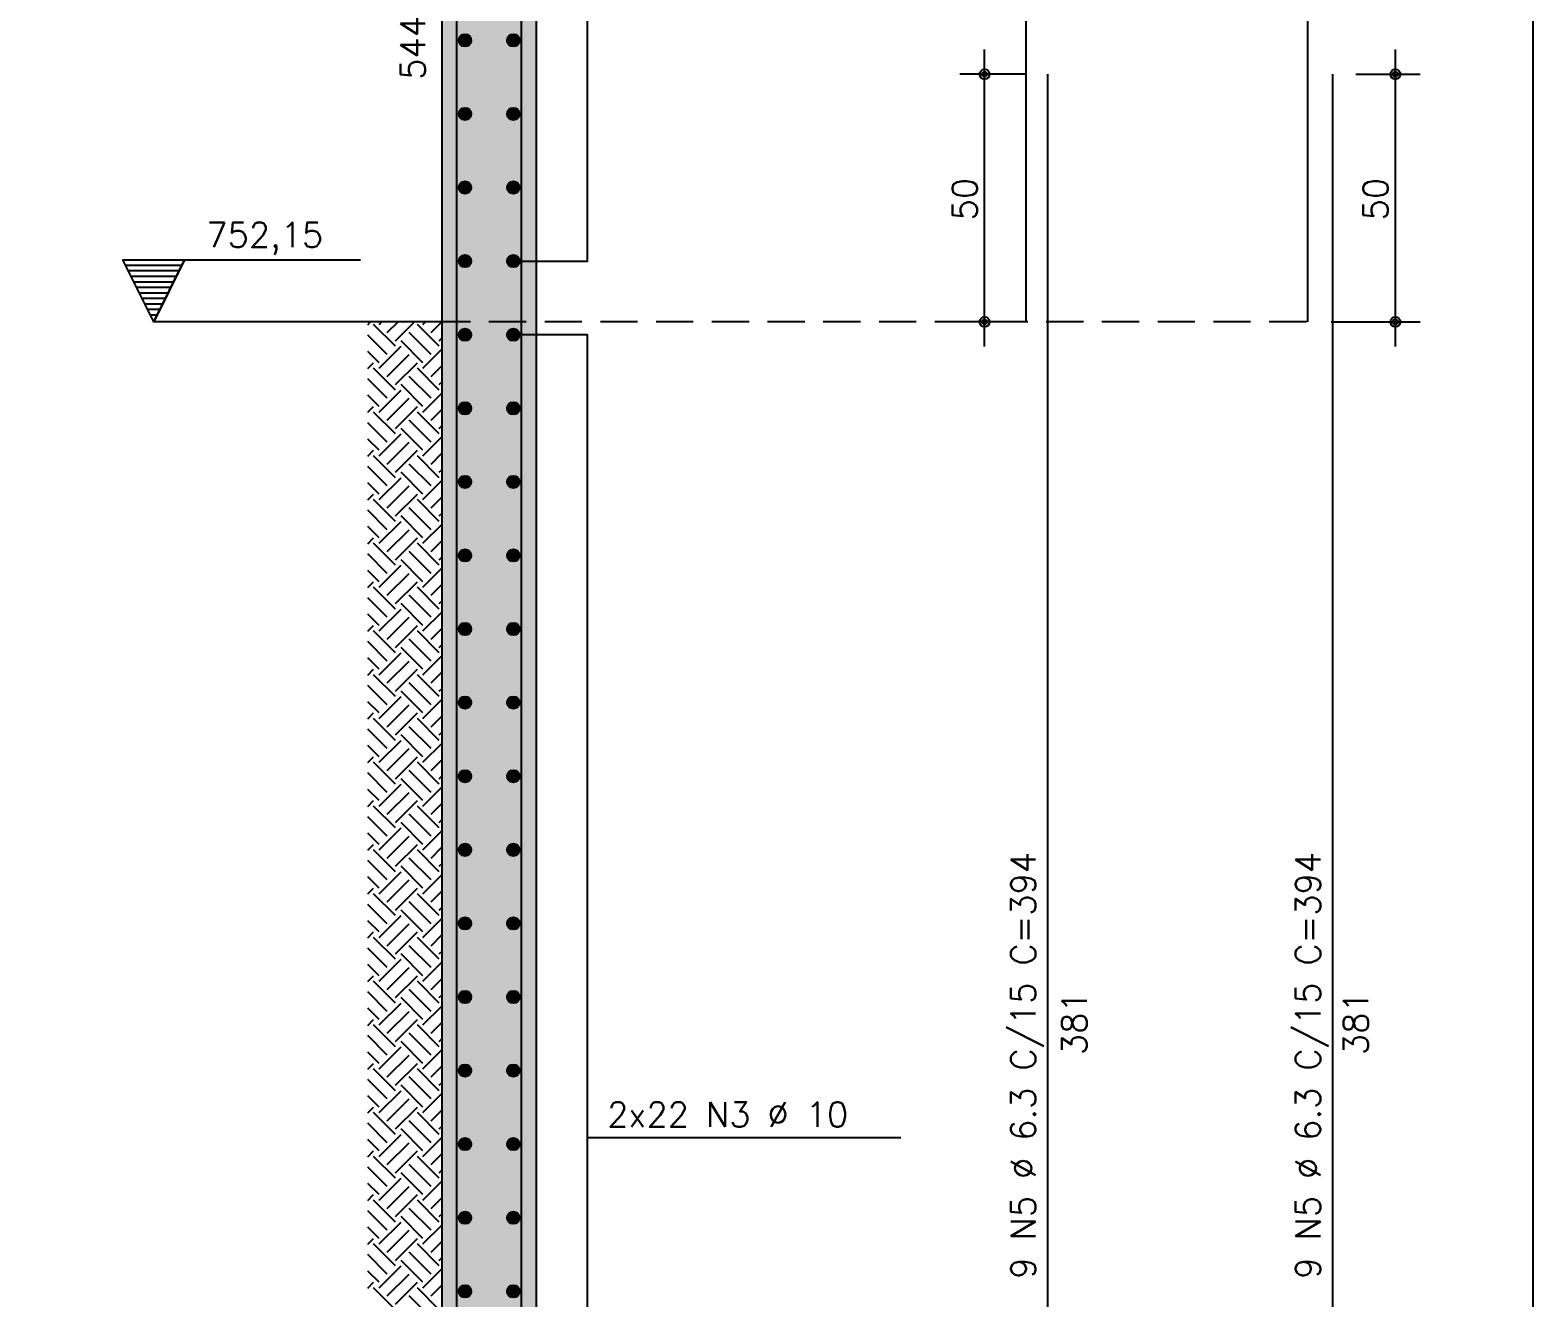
# Model space of a CAD drawing. Extents: x -1.9 to 86, y -1.2 to 61.3.
# Drawn here: x 17.12 to 29.26, y 37.82 to 48.05 of the extents above; entities that cross this region are included whole.
import ezdxf

# ---------------------------------------------------------------- set-up
doc = ezdxf.new("R2010")
doc.units = 0
doc.header["$MEASUREMENT"] = 0
doc.linetypes.add('ESTILO_TQS_0001', pattern=[0.45, 0.3, -0.15])
for name, color, linetype in [('PENA_01', 1, 'CONTINUOUS'), ('PENA_02', 2, 'CONTINUOUS'), ('PENA_03', 3, 'CONTINUOUS'), ('PENA_04', 4, 'CONTINUOUS'), ('PENA_05', 5, 'CONTINUOUS'), ('PENA_10', 253, 'CONTINUOUS')]:
    doc.layers.add(name, color=color, linetype=linetype)
doc.styles.get("Standard").update_dxf_attribs({"font": 'ROMANS.SHX'})

msp = doc.modelspace()

# ---------------------------------------------------------------- linework, layer by layer
at = {"layer": 'PENA_01', "linetype": 'Continuous'}
for p, q in [((24.831, 45.497), (24.831, 47.897)), ((28.148, 45.497), (28.148, 47.897)), ((25.156, 47.697), (24.631, 47.697)), ((27.829, 47.697), (28.348, 47.697)), ((24.956, 45.697), (24.631, 45.697)), ((27.629, 45.697), (28.348, 45.697))]:
    msp.add_line(p, q, dxfattribs=at)
at = {"layer": 'PENA_01', "linetype": 'ESTILO_TQS_0001'}
for p, q in [((19.851, 45.674), (19.874, 45.697)), ((20.075, 45.5), (19.898, 45.676)), ((19.942, 45.676), (19.962, 45.697)), ((20.008, 45.61), (20.095, 45.697)), ((20.075, 45.544), (20.228, 45.697)), ((20.428, 45.5), (20.251, 45.676)), ((20.296, 45.676), (20.316, 45.697)), ((20.362, 45.61), (20.449, 45.697)), ((20.008, 45.433), (19.851, 45.591)), ((19.851, 45.585), (19.851, 45.585)), ((20.296, 45.367), (20.119, 45.544)), ((20.362, 45.433), (20.185, 45.61)), ((20.428, 45.544), (20.451, 45.567)), ((20.451, 45.565), (20.451, 45.565)), ((19.942, 45.367), (19.851, 45.458)), ((19.851, 45.453), (19.851, 45.453)), ((19.942, 45.323), (20.119, 45.5)), ((20.008, 45.257), (20.185, 45.433)), ((20.296, 45.323), (20.451, 45.478)), ((20.451, 45.477), (20.451, 45.477)), ((19.851, 45.32), (19.898, 45.367)), ((20.075, 45.146), (19.898, 45.323)), ((20.075, 45.19), (20.251, 45.367)), ((20.428, 45.146), (20.251, 45.323)), ((20.362, 45.257), (20.451, 45.346)), ((20.451, 45.344), (20.451, 45.344)), ((20.008, 45.08), (19.851, 45.237)), ((19.851, 45.232), (19.851, 45.232)), ((19.942, 44.969), (20.119, 45.146)), ((20.296, 45.013), (20.119, 45.19)), ((20.362, 45.08), (20.185, 45.257)), ((20.428, 45.19), (20.451, 45.213)), ((20.451, 45.212), (20.451, 45.212)), ((19.942, 45.013), (19.851, 45.104)), ((19.851, 45.099), (19.851, 45.099)), ((20.008, 44.903), (20.185, 45.08)), ((20.296, 44.969), (20.451, 45.125)), ((20.451, 45.123), (20.451, 45.123)), ((19.851, 44.967), (19.898, 45.013)), ((20.075, 44.793), (19.898, 44.969)), ((20.075, 44.837), (20.251, 45.013)), ((20.362, 44.726), (20.185, 44.903)), ((20.428, 44.793), (20.251, 44.969)), ((20.362, 44.903), (20.451, 44.992)), ((20.451, 44.991), (20.451, 44.991)), ((20.008, 44.726), (19.851, 44.883)), ((19.851, 44.878), (19.851, 44.878)), ((19.942, 44.616), (20.119, 44.793)), ((20.296, 44.66), (20.119, 44.837)), ((20.428, 44.837), (20.451, 44.86)), ((20.451, 44.858), (20.451, 44.858)), ((19.942, 44.66), (19.851, 44.751)), ((19.851, 44.746), (19.851, 44.746)), ((19.851, 44.613), (19.898, 44.66)), ((20.008, 44.549), (20.185, 44.726)), ((20.075, 44.483), (20.251, 44.66)), ((20.296, 44.616), (20.451, 44.771)), ((20.451, 44.77), (20.451, 44.77)), ((20.075, 44.439), (19.898, 44.616)), ((20.362, 44.373), (20.185, 44.549)), ((20.428, 44.439), (20.251, 44.616)), ((20.362, 44.549), (20.451, 44.639)), ((20.451, 44.637), (20.451, 44.637)), ((20.008, 44.373), (19.851, 44.53)), ((19.851, 44.525), (19.851, 44.525)), ((19.942, 44.262), (20.119, 44.439)), ((20.296, 44.306), (20.119, 44.483)), ((20.296, 44.262), (20.451, 44.418)), ((20.428, 44.483), (20.451, 44.506)), ((20.451, 44.504), (20.451, 44.504)), ((20.451, 44.416), (20.451, 44.416)), ((19.942, 44.306), (19.851, 44.397)), ((19.851, 44.392), (19.851, 44.392)), ((19.851, 44.26), (19.898, 44.306)), ((20.008, 44.196), (20.185, 44.373)), ((20.075, 44.13), (20.251, 44.306)), ((20.008, 44.019), (19.851, 44.176)), ((19.851, 44.171), (19.851, 44.171)), ((20.075, 44.085), (19.898, 44.262)), ((20.362, 44.019), (20.185, 44.196)), ((20.428, 44.085), (20.251, 44.262)), ((20.362, 44.196), (20.451, 44.285)), ((20.451, 44.283), (20.451, 44.283)), ((19.942, 43.909), (20.119, 44.085)), ((20.296, 43.953), (20.119, 44.13)), ((20.296, 43.909), (20.451, 44.064)), ((20.428, 44.13), (20.451, 44.153)), ((20.451, 44.151), (20.451, 44.151)), ((20.451, 44.062), (20.451, 44.062)), ((19.942, 43.953), (19.851, 44.044)), ((19.851, 44.039), (19.851, 44.039)), ((19.851, 43.906), (19.898, 43.953)), ((20.008, 43.842), (20.185, 44.019)), ((20.075, 43.776), (20.251, 43.953)), ((20.362, 43.842), (20.451, 43.932)), ((20.451, 43.93), (20.451, 43.93)), ((20.008, 43.666), (19.851, 43.823)), ((19.851, 43.818), (19.851, 43.818)), ((20.075, 43.732), (19.898, 43.909)), ((20.362, 43.666), (20.185, 43.842)), ((20.428, 43.732), (20.251, 43.909)), ((19.942, 43.599), (19.851, 43.69)), ((19.942, 43.555), (20.119, 43.732)), ((20.296, 43.599), (20.119, 43.776)), ((20.296, 43.555), (20.451, 43.711)), ((20.428, 43.776), (20.451, 43.799)), ((20.451, 43.797), (20.451, 43.797)), ((20.451, 43.709), (20.451, 43.709)), ((19.851, 43.685), (19.851, 43.685)), ((19.851, 43.553), (19.898, 43.599)), ((20.008, 43.489), (20.185, 43.666)), ((20.075, 43.423), (20.251, 43.599)), ((20.362, 43.489), (20.451, 43.578)), ((20.451, 43.576), (20.451, 43.576)), ((20.008, 43.312), (19.851, 43.469)), ((19.851, 43.464), (19.851, 43.464)), ((20.075, 43.378), (19.898, 43.555)), ((20.362, 43.312), (20.185, 43.489)), ((20.428, 43.378), (20.251, 43.555)), ((20.428, 43.423), (20.451, 43.445)), ((20.451, 43.444), (20.451, 43.444)), ((19.942, 43.246), (19.851, 43.337)), ((19.851, 43.332), (19.851, 43.332)), ((19.942, 43.202), (20.119, 43.378)), ((20.296, 43.246), (20.119, 43.423)), ((20.296, 43.202), (20.451, 43.357)), ((20.451, 43.355), (20.451, 43.355)), ((19.851, 43.199), (19.898, 43.246)), ((20.075, 43.025), (19.898, 43.202)), ((20.008, 43.135), (20.185, 43.312)), ((20.075, 43.069), (20.251, 43.246)), ((20.428, 43.025), (20.251, 43.202)), ((20.362, 43.135), (20.451, 43.224)), ((20.451, 43.223), (20.451, 43.223)), ((20.008, 42.958), (19.851, 43.116)), ((19.851, 43.111), (19.851, 43.111)), ((20.362, 42.958), (20.185, 43.135)), ((20.428, 43.069), (20.451, 43.092)), ((20.451, 43.09), (20.451, 43.09)), ((19.942, 42.892), (19.851, 42.983)), ((19.851, 42.978), (19.851, 42.978)), ((19.942, 42.848), (20.119, 43.025)), ((20.008, 42.782), (20.185, 42.958)), ((20.296, 42.892), (20.119, 43.069)), ((20.296, 42.848), (20.451, 43.003)), ((20.451, 43.002), (20.451, 43.002)), ((19.851, 42.845), (19.898, 42.892)), ((20.075, 42.671), (19.898, 42.848)), ((20.075, 42.715), (20.251, 42.892)), ((20.428, 42.671), (20.251, 42.848)), ((20.362, 42.782), (20.451, 42.871)), ((20.451, 42.869), (20.451, 42.869)), ((20.008, 42.605), (19.851, 42.762)), ((19.851, 42.757), (19.851, 42.757)), ((20.296, 42.539), (20.119, 42.715)), ((20.362, 42.605), (20.185, 42.782)), ((20.428, 42.715), (20.451, 42.738)), ((20.451, 42.737), (20.451, 42.737)), ((19.942, 42.539), (19.851, 42.63)), ((19.851, 42.624), (19.851, 42.624)), ((19.942, 42.494), (20.119, 42.671)), ((20.008, 42.428), (20.185, 42.605)), ((20.296, 42.494), (20.451, 42.65)), ((20.451, 42.648), (20.451, 42.648)), ((19.851, 42.492), (19.898, 42.539)), ((20.075, 42.318), (19.898, 42.494)), ((20.075, 42.362), (20.251, 42.539)), ((20.428, 42.318), (20.251, 42.494)), ((20.362, 42.428), (20.451, 42.517)), ((20.451, 42.516), (20.451, 42.516)), ((20.008, 42.251), (19.851, 42.409)), ((19.851, 42.403), (19.851, 42.403)), ((20.296, 42.185), (20.119, 42.362)), ((20.362, 42.251), (20.185, 42.428)), ((20.428, 42.362), (20.451, 42.385)), ((20.451, 42.383), (20.451, 42.383)), ((19.942, 42.185), (19.851, 42.276)), ((19.851, 42.271), (19.851, 42.271)), ((19.942, 42.141), (20.119, 42.318)), ((20.008, 42.075), (20.185, 42.251)), ((20.296, 42.141), (20.451, 42.296)), ((20.451, 42.295), (20.451, 42.295)), ((19.851, 42.138), (19.898, 42.185)), ((20.075, 41.964), (19.898, 42.141)), ((20.075, 42.008), (20.251, 42.185)), ((20.428, 41.964), (20.251, 42.141)), ((20.362, 42.075), (20.451, 42.164)), ((20.451, 42.162), (20.451, 42.162)), ((20.008, 41.898), (19.851, 42.055)), ((19.851, 42.05), (19.851, 42.05)), ((20.296, 41.832), (20.119, 42.008)), ((20.362, 41.898), (20.185, 42.075)), ((20.428, 42.008), (20.451, 42.031)), ((20.451, 42.03), (20.451, 42.03)), ((19.942, 41.832), (19.851, 41.922)), ((19.851, 41.917), (19.851, 41.917)), ((19.942, 41.787), (20.119, 41.964)), ((20.008, 41.721), (20.185, 41.898)), ((20.296, 41.787), (20.451, 41.943)), ((20.451, 41.941), (20.451, 41.941)), ((19.851, 41.785), (19.898, 41.832)), ((20.075, 41.611), (19.898, 41.787)), ((20.075, 41.655), (20.251, 41.832)), ((20.428, 41.611), (20.251, 41.787)), ((20.362, 41.721), (20.451, 41.81)), ((20.451, 41.809), (20.451, 41.809)), ((20.008, 41.544), (19.851, 41.701)), ((19.851, 41.696), (19.851, 41.696)), ((20.296, 41.478), (20.119, 41.655)), ((20.362, 41.544), (20.185, 41.721)), ((20.428, 41.655), (20.451, 41.678)), ((20.451, 41.676), (20.451, 41.676)), ((19.942, 41.478), (19.851, 41.569)), ((19.851, 41.564), (19.851, 41.564)), ((19.942, 41.434), (20.119, 41.611)), ((20.008, 41.367), (20.185, 41.544)), ((20.296, 41.434), (20.451, 41.589)), ((20.451, 41.588), (20.451, 41.588)), ((19.851, 41.431), (19.898, 41.478)), ((20.075, 41.257), (19.898, 41.434)), ((20.075, 41.301), (20.251, 41.478)), ((20.428, 41.257), (20.251, 41.434)), ((20.362, 41.367), (20.451, 41.457)), ((20.451, 41.455), (20.451, 41.455)), ((20.008, 41.191), (19.851, 41.348)), ((19.851, 41.343), (19.851, 41.343)), ((20.296, 41.124), (20.119, 41.301)), ((20.362, 41.191), (20.185, 41.367)), ((20.428, 41.301), (20.451, 41.324)), ((20.451, 41.322), (20.451, 41.322)), ((19.942, 41.124), (19.851, 41.215)), ((19.851, 41.21), (19.851, 41.21)), ((19.942, 41.08), (20.119, 41.257)), ((20.008, 41.014), (20.185, 41.191)), ((20.296, 41.08), (20.451, 41.236)), ((20.451, 41.234), (20.451, 41.234)), ((19.851, 41.078), (19.898, 41.124)), ((20.075, 40.903), (19.898, 41.08)), ((20.075, 40.948), (20.251, 41.124)), ((20.428, 40.903), (20.251, 41.08)), ((20.362, 41.014), (20.451, 41.103)), ((20.451, 41.101), (20.451, 41.101)), ((20.008, 40.837), (19.851, 40.994)), ((19.851, 40.989), (19.851, 40.989)), ((19.942, 40.727), (20.119, 40.903)), ((20.296, 40.771), (20.119, 40.948)), ((20.362, 40.837), (20.185, 41.014)), ((20.428, 40.948), (20.451, 40.971)), ((20.451, 40.969), (20.451, 40.969)), ((19.942, 40.771), (19.851, 40.862)), ((19.851, 40.857), (19.851, 40.857)), ((20.008, 40.66), (20.185, 40.837)), ((20.296, 40.727), (20.451, 40.882)), ((20.451, 40.881), (20.451, 40.881)), ((19.851, 40.724), (19.898, 40.771)), ((20.075, 40.55), (19.898, 40.727)), ((20.075, 40.594), (20.251, 40.771)), ((20.362, 40.484), (20.185, 40.66)), ((20.428, 40.55), (20.251, 40.727)), ((20.362, 40.66), (20.451, 40.75)), ((20.451, 40.748), (20.451, 40.748)), ((20.008, 40.484), (19.851, 40.641)), ((19.851, 40.636), (19.851, 40.636)), ((19.942, 40.373), (20.119, 40.55)), ((20.296, 40.417), (20.119, 40.594)), ((20.428, 40.594), (20.451, 40.617)), ((20.451, 40.615), (20.451, 40.615)), ((19.942, 40.417), (19.851, 40.508)), ((19.851, 40.503), (19.851, 40.503)), ((19.851, 40.371), (19.898, 40.417)), ((20.008, 40.307), (20.185, 40.484)), ((20.075, 40.241), (20.251, 40.417)), ((20.296, 40.373), (20.451, 40.529)), ((20.451, 40.527), (20.451, 40.527)), ((20.075, 40.196), (19.898, 40.373)), ((20.362, 40.13), (20.185, 40.307)), ((20.428, 40.196), (20.251, 40.373)), ((20.362, 40.307), (20.451, 40.396)), ((20.451, 40.394), (20.451, 40.394)), ((20.008, 40.13), (19.851, 40.287)), ((19.851, 40.282), (19.851, 40.282)), ((19.942, 40.02), (20.119, 40.196)), ((20.296, 40.064), (20.119, 40.241)), ((20.296, 40.02), (20.451, 40.175)), ((20.428, 40.241), (20.451, 40.263)), ((20.451, 40.262), (20.451, 40.262)), ((20.451, 40.173), (20.451, 40.173)), ((19.942, 40.064), (19.851, 40.155)), ((19.851, 40.15), (19.851, 40.15)), ((19.851, 40.017), (19.898, 40.064)), ((20.008, 39.953), (20.185, 40.13)), ((20.075, 39.887), (20.251, 40.064)), ((20.008, 39.776), (19.851, 39.934)), ((19.851, 39.929), (19.851, 39.929)), ((20.075, 39.843), (19.898, 40.02)), ((20.362, 39.776), (20.185, 39.953)), ((20.428, 39.843), (20.251, 40.02)), ((20.362, 39.953), (20.451, 40.042)), ((20.451, 40.041), (20.451, 40.041)), ((19.942, 39.666), (20.119, 39.843)), ((20.296, 39.71), (20.119, 39.887)), ((20.296, 39.666), (20.451, 39.822)), ((20.428, 39.887), (20.451, 39.91)), ((20.451, 39.908), (20.451, 39.908)), ((20.451, 39.82), (20.451, 39.82)), ((19.942, 39.71), (19.851, 39.801)), ((19.851, 39.796), (19.851, 39.796)), ((19.851, 39.663), (19.898, 39.71)), ((20.008, 39.6), (20.185, 39.776)), ((20.075, 39.533), (20.251, 39.71)), ((20.362, 39.6), (20.451, 39.689)), ((20.451, 39.687), (20.451, 39.687)), ((20.008, 39.423), (19.851, 39.58)), ((19.851, 39.575), (19.851, 39.575)), ((20.075, 39.489), (19.898, 39.666)), ((20.362, 39.423), (20.185, 39.6)), ((20.428, 39.489), (20.251, 39.666)), ((19.942, 39.357), (19.851, 39.448)), ((19.851, 39.442), (19.851, 39.442)), ((19.942, 39.312), (20.119, 39.489)), ((20.296, 39.357), (20.119, 39.533)), ((20.296, 39.312), (20.451, 39.468)), ((20.428, 39.533), (20.451, 39.556)), ((20.451, 39.555), (20.451, 39.555)), ((20.451, 39.466), (20.451, 39.466)), ((19.851, 39.31), (19.898, 39.357)), ((20.008, 39.246), (20.185, 39.423)), ((20.075, 39.18), (20.251, 39.357)), ((20.362, 39.246), (20.451, 39.335)), ((20.451, 39.334), (20.451, 39.334)), ((20.008, 39.069), (19.851, 39.227)), ((19.851, 39.222), (19.851, 39.222)), ((20.075, 39.136), (19.898, 39.312)), ((20.362, 39.069), (20.185, 39.246)), ((20.428, 39.136), (20.251, 39.312)), ((20.428, 39.18), (20.451, 39.203)), ((20.451, 39.201), (20.451, 39.201)), ((19.942, 39.003), (19.851, 39.094)), ((19.851, 39.089), (19.851, 39.089)), ((19.942, 38.959), (20.119, 39.136)), ((20.296, 39.003), (20.119, 39.18)), ((20.296, 38.959), (20.451, 39.114)), ((20.451, 39.113), (20.451, 39.113)), ((19.851, 38.956), (19.898, 39.003)), ((20.075, 38.782), (19.898, 38.959)), ((20.008, 38.893), (20.185, 39.069)), ((20.075, 38.826), (20.251, 39.003)), ((20.428, 38.782), (20.251, 38.959)), ((20.362, 38.893), (20.451, 38.982)), ((20.451, 38.98), (20.451, 38.98)), ((20.008, 38.716), (19.851, 38.873)), ((19.851, 38.868), (19.851, 38.868)), ((20.362, 38.716), (20.185, 38.893)), ((20.428, 38.826), (20.451, 38.849)), ((20.451, 38.848), (20.451, 38.848)), ((19.942, 38.65), (19.851, 38.74)), ((19.851, 38.735), (19.851, 38.735)), ((19.942, 38.605), (20.119, 38.782)), ((20.008, 38.539), (20.185, 38.716)), ((20.296, 38.65), (20.119, 38.826)), ((20.296, 38.605), (20.451, 38.761)), ((20.451, 38.759), (20.451, 38.759)), ((19.851, 38.603), (19.898, 38.65)), ((20.075, 38.429), (19.898, 38.605)), ((20.075, 38.473), (20.251, 38.65)), ((20.428, 38.429), (20.251, 38.605)), ((20.362, 38.539), (20.451, 38.628)), ((20.451, 38.627), (20.451, 38.627)), ((20.008, 38.362), (19.851, 38.519)), ((19.851, 38.514), (19.851, 38.514)), ((20.296, 38.296), (20.119, 38.473)), ((20.362, 38.362), (20.185, 38.539)), ((20.428, 38.473), (20.451, 38.496)), ((20.451, 38.494), (20.451, 38.494)), ((19.942, 38.296), (19.851, 38.387)), ((19.851, 38.382), (19.851, 38.382)), ((19.942, 38.252), (20.119, 38.429)), ((20.008, 38.185), (20.185, 38.362)), ((20.296, 38.252), (20.451, 38.407)), ((20.451, 38.406), (20.451, 38.406)), ((19.851, 38.249), (19.898, 38.296)), ((20.075, 38.075), (19.898, 38.252)), ((20.075, 38.119), (20.251, 38.296)), ((20.428, 38.075), (20.251, 38.252)), ((20.362, 38.185), (20.451, 38.275)), ((20.451, 38.273), (20.451, 38.273)), ((20.008, 38.009), (19.851, 38.166)), ((19.851, 38.161), (19.851, 38.161)), ((20.296, 37.942), (20.119, 38.119)), ((20.362, 38.009), (20.185, 38.185)), ((20.428, 38.119), (20.451, 38.142)), ((20.451, 38.14), (20.451, 38.14)), ((19.942, 37.942), (19.851, 38.033)), ((19.851, 38.028), (19.851, 38.028)), ((19.942, 37.898), (20.119, 38.075)), ((20.008, 37.832), (20.185, 38.009)), ((20.296, 37.898), (20.451, 38.054)), ((20.451, 38.052), (20.451, 38.052)), ((19.851, 37.896), (19.898, 37.942)), ((20.075, 37.721), (19.898, 37.898)), ((20.075, 37.766), (20.251, 37.942)), ((20.428, 37.721), (20.251, 37.898)), ((20.362, 37.832), (20.451, 37.921)), ((20.451, 37.919), (20.451, 37.919)), ((20.362, 37.655), (20.185, 37.832))]:
    msp.add_line(p, q, dxfattribs=at)
msp.add_lwpolyline([(27.429, 45.697), (20.451, 45.697)], dxfattribs=at)
at = {"layer": 'PENA_02', "linetype": 'Continuous'}
for centre, radius in [((24.831, 47.697), 0.04), ((24.831, 47.697), 0.02), ((28.148, 47.697), 0.04), ((28.148, 47.697), 0.02), ((24.831, 45.697), 0.04), ((24.831, 45.697), 0.02), ((28.148, 45.697), 0.04), ((28.148, 45.697), 0.02)]:
    msp.add_circle(centre, radius, dxfattribs=at)
at = {"layer": 'PENA_03', "linetype": 'Continuous'}
for p, q in [((25.356, 47.697), (25.356, 47.697)), ((27.629, 47.697), (27.629, 47.697)), ((17.872, 46.197), (19.792, 46.197)), ((18.122, 45.697), (17.872, 46.197)), ((18.349, 46.152), (17.894, 46.152)), ((18.122, 45.697), (18.372, 46.197)), ((18.327, 46.108), (17.916, 46.108)), ((18.305, 46.063), (17.939, 46.063)), ((18.282, 46.018), (17.961, 46.018)), ((18.26, 45.974), (17.983, 45.974)), ((18.238, 45.929), (18.005, 45.929)), ((18.216, 45.885), (18.028, 45.885)), ((18.193, 45.84), (18.05, 45.84)), ((18.171, 45.796), (18.072, 45.796)), ((18.149, 45.751), (18.095, 45.751)), ((20.451, 45.697), (18.122, 45.697)), ((25.156, 45.697), (25.156, 45.697)), ((27.429, 45.697), (27.429, 45.697)), ((21.626, 39.112), (24.155, 39.112))]:
    msp.add_line(p, q, dxfattribs=at)
for points in [[(3.288, 57.984), (29.259, 57.984), (29.259, 31.252), (3.288, 31.252), (3.288, 57.984)], [(21.211, 54.097), (21.211, 32.337), (20.451, 32.337), (20.451, 54.097)], [(21.026, 46.188), (21.626, 46.188), (21.626, 53.318), (21.026, 53.318)], [(18.372, 46.197), (18.122, 45.697), (17.872, 46.197), (18.372, 46.197)], [(21.026, 33.116), (21.626, 33.116), (21.626, 45.593), (21.026, 45.593)]]:
    msp.add_lwpolyline(points, dxfattribs=at)
for centre in [(20.636, 47.97), (21.026, 47.97), (20.636, 47.376), (21.026, 47.376), (20.636, 46.782), (21.026, 46.782), (20.636, 46.188), (21.026, 46.188), (20.636, 45.593), (21.026, 45.593), (20.636, 44.999), (21.026, 44.999), (20.636, 44.405), (21.026, 44.405), (20.636, 43.811), (21.026, 43.811), (20.636, 43.217), (21.026, 43.217), (20.636, 42.623), (21.026, 42.623), (20.636, 42.028), (21.026, 42.028), (20.636, 41.434), (21.026, 41.434), (20.636, 40.84), (21.026, 40.84), (20.636, 40.246), (21.026, 40.246), (20.636, 39.652), (21.026, 39.652), (20.636, 39.058), (21.026, 39.058), (20.636, 38.463), (21.026, 38.463), (20.636, 37.869), (21.026, 37.869)]:
    msp.add_circle(centre, 0.05, dxfattribs=at)
for points in [[(20.686, 47.97), (20.611, 48.013), (20.589, 47.987)], [(20.686, 47.97), (20.589, 47.987), (20.589, 47.953)], [(20.686, 47.97), (20.589, 47.953), (20.611, 47.927)], [(20.686, 47.97), (20.645, 48.019), (20.611, 48.013)], [(20.686, 47.97), (20.611, 47.927), (20.645, 47.921)], [(20.686, 47.97), (20.674, 48.002), (20.645, 48.019)], [(20.686, 47.97), (20.645, 47.921), (20.674, 47.938)], [(20.686, 47.97), (20.674, 47.938), (20.686, 47.97)], [(21.076, 47.97), (21.001, 48.013), (20.979, 47.987)], [(21.076, 47.97), (20.979, 47.987), (20.979, 47.953)], [(21.076, 47.97), (20.979, 47.953), (21.001, 47.927)], [(21.076, 47.97), (21.035, 48.019), (21.001, 48.013)], [(21.076, 47.97), (21.001, 47.927), (21.035, 47.921)], [(21.076, 47.97), (21.064, 48.002), (21.035, 48.019)], [(21.076, 47.97), (21.035, 47.921), (21.064, 47.938)], [(21.076, 47.97), (21.064, 47.938), (21.076, 47.97)], [(20.686, 47.376), (20.611, 47.419), (20.589, 47.393)], [(20.686, 47.376), (20.589, 47.393), (20.589, 47.359)], [(20.686, 47.376), (20.589, 47.359), (20.611, 47.333)], [(20.686, 47.376), (20.645, 47.425), (20.611, 47.419)], [(20.686, 47.376), (20.611, 47.333), (20.645, 47.327)], [(20.686, 47.376), (20.674, 47.408), (20.645, 47.425)], [(20.686, 47.376), (20.645, 47.327), (20.674, 47.344)], [(20.686, 47.376), (20.674, 47.344), (20.686, 47.376)], [(21.076, 47.376), (21.001, 47.419), (20.979, 47.393)], [(21.076, 47.376), (20.979, 47.393), (20.979, 47.359)], [(21.076, 47.376), (20.979, 47.359), (21.001, 47.333)], [(21.076, 47.376), (21.035, 47.425), (21.001, 47.419)], [(21.076, 47.376), (21.001, 47.333), (21.035, 47.327)], [(21.076, 47.376), (21.064, 47.408), (21.035, 47.425)], [(21.076, 47.376), (21.035, 47.327), (21.064, 47.344)], [(21.076, 47.376), (21.064, 47.344), (21.076, 47.376)], [(20.686, 46.782), (20.611, 46.825), (20.589, 46.799)], [(20.686, 46.782), (20.589, 46.799), (20.589, 46.765)], [(20.686, 46.782), (20.589, 46.765), (20.611, 46.739)], [(20.686, 46.782), (20.645, 46.831), (20.611, 46.825)], [(20.686, 46.782), (20.611, 46.739), (20.645, 46.733)], [(20.686, 46.782), (20.674, 46.814), (20.645, 46.831)], [(20.686, 46.782), (20.645, 46.733), (20.674, 46.75)], [(20.686, 46.782), (20.674, 46.75), (20.686, 46.782)], [(21.076, 46.782), (21.001, 46.825), (20.979, 46.799)], [(21.076, 46.782), (20.979, 46.799), (20.979, 46.765)], [(21.076, 46.782), (20.979, 46.765), (21.001, 46.739)], [(21.076, 46.782), (21.035, 46.831), (21.001, 46.825)], [(21.076, 46.782), (21.001, 46.739), (21.035, 46.733)], [(21.076, 46.782), (21.064, 46.814), (21.035, 46.831)], [(21.076, 46.782), (21.035, 46.733), (21.064, 46.75)], [(21.076, 46.782), (21.064, 46.75), (21.076, 46.782)], [(20.686, 46.188), (20.645, 46.237), (20.611, 46.231)], [(20.686, 46.188), (20.674, 46.22), (20.645, 46.237)], [(21.076, 46.188), (21.035, 46.237), (21.001, 46.231)], [(21.076, 46.188), (21.064, 46.22), (21.035, 46.237)], [(20.686, 46.188), (20.611, 46.231), (20.589, 46.205)], [(20.686, 46.188), (20.589, 46.205), (20.589, 46.171)], [(20.686, 46.188), (20.589, 46.171), (20.611, 46.144)], [(20.686, 46.188), (20.611, 46.144), (20.645, 46.138)], [(20.686, 46.188), (20.645, 46.138), (20.674, 46.156)], [(20.686, 46.188), (20.674, 46.156), (20.686, 46.188)], [(21.076, 46.188), (21.001, 46.231), (20.979, 46.205)], [(21.076, 46.188), (20.979, 46.205), (20.979, 46.171)], [(21.076, 46.188), (20.979, 46.171), (21.001, 46.144)], [(21.076, 46.188), (21.001, 46.144), (21.035, 46.138)], [(21.076, 46.188), (21.035, 46.138), (21.064, 46.156)], [(21.076, 46.188), (21.064, 46.156), (21.076, 46.188)], [(20.686, 45.593), (20.611, 45.637), (20.589, 45.611)], [(20.686, 45.593), (20.645, 45.643), (20.611, 45.637)], [(20.686, 45.593), (20.674, 45.626), (20.645, 45.643)], [(21.076, 45.593), (21.001, 45.637), (20.979, 45.611)], [(21.076, 45.593), (21.035, 45.643), (21.001, 45.637)], [(21.076, 45.593), (21.064, 45.626), (21.035, 45.643)], [(20.686, 45.593), (20.589, 45.611), (20.589, 45.576)], [(20.686, 45.593), (20.589, 45.576), (20.611, 45.55)], [(20.686, 45.593), (20.611, 45.55), (20.645, 45.544)], [(20.686, 45.593), (20.645, 45.544), (20.674, 45.561)], [(20.686, 45.593), (20.674, 45.561), (20.686, 45.593)], [(21.076, 45.593), (20.979, 45.611), (20.979, 45.576)], [(21.076, 45.593), (20.979, 45.576), (21.001, 45.55)], [(21.076, 45.593), (21.001, 45.55), (21.035, 45.544)], [(21.076, 45.593), (21.035, 45.544), (21.064, 45.561)], [(21.076, 45.593), (21.064, 45.561), (21.076, 45.593)], [(20.686, 44.999), (20.611, 45.043), (20.589, 45.016)], [(20.686, 44.999), (20.645, 45.049), (20.611, 45.043)], [(20.686, 44.999), (20.674, 45.031), (20.645, 45.049)], [(21.076, 44.999), (21.001, 45.043), (20.979, 45.016)], [(21.076, 44.999), (21.035, 45.049), (21.001, 45.043)], [(21.076, 44.999), (21.064, 45.031), (21.035, 45.049)], [(20.686, 44.999), (20.589, 45.016), (20.589, 44.982)], [(20.686, 44.999), (20.589, 44.982), (20.611, 44.956)], [(20.686, 44.999), (20.611, 44.956), (20.645, 44.95)], [(20.686, 44.999), (20.645, 44.95), (20.674, 44.967)], [(20.686, 44.999), (20.674, 44.967), (20.686, 44.999)], [(21.076, 44.999), (20.979, 45.016), (20.979, 44.982)], [(21.076, 44.999), (20.979, 44.982), (21.001, 44.956)], [(21.076, 44.999), (21.001, 44.956), (21.035, 44.95)], [(21.076, 44.999), (21.035, 44.95), (21.064, 44.967)], [(21.076, 44.999), (21.064, 44.967), (21.076, 44.999)], [(20.686, 44.405), (20.611, 44.448), (20.589, 44.422)], [(20.686, 44.405), (20.589, 44.422), (20.589, 44.388)], [(20.686, 44.405), (20.645, 44.454), (20.611, 44.448)], [(20.686, 44.405), (20.674, 44.437), (20.645, 44.454)], [(21.076, 44.405), (21.001, 44.448), (20.979, 44.422)], [(21.076, 44.405), (20.979, 44.422), (20.979, 44.388)], [(21.076, 44.405), (21.035, 44.454), (21.001, 44.448)], [(21.076, 44.405), (21.064, 44.437), (21.035, 44.454)], [(20.686, 44.405), (20.589, 44.388), (20.611, 44.362)], [(20.686, 44.405), (20.611, 44.362), (20.645, 44.356)], [(20.686, 44.405), (20.645, 44.356), (20.674, 44.373)], [(20.686, 44.405), (20.674, 44.373), (20.686, 44.405)], [(21.076, 44.405), (20.979, 44.388), (21.001, 44.362)], [(21.076, 44.405), (21.001, 44.362), (21.035, 44.356)], [(21.076, 44.405), (21.035, 44.356), (21.064, 44.373)], [(21.076, 44.405), (21.064, 44.373), (21.076, 44.405)], [(20.686, 43.811), (20.611, 43.854), (20.589, 43.828)], [(20.686, 43.811), (20.589, 43.828), (20.589, 43.794)], [(20.686, 43.811), (20.589, 43.794), (20.611, 43.768)], [(20.686, 43.811), (20.645, 43.86), (20.611, 43.854)], [(20.686, 43.811), (20.611, 43.768), (20.645, 43.762)], [(20.686, 43.811), (20.674, 43.843), (20.645, 43.86)], [(20.686, 43.811), (20.645, 43.762), (20.674, 43.779)], [(20.686, 43.811), (20.674, 43.779), (20.686, 43.811)], [(21.076, 43.811), (21.001, 43.854), (20.979, 43.828)], [(21.076, 43.811), (20.979, 43.828), (20.979, 43.794)], [(21.076, 43.811), (20.979, 43.794), (21.001, 43.768)], [(21.076, 43.811), (21.035, 43.86), (21.001, 43.854)], [(21.076, 43.811), (21.001, 43.768), (21.035, 43.762)], [(21.076, 43.811), (21.064, 43.843), (21.035, 43.86)], [(21.076, 43.811), (21.035, 43.762), (21.064, 43.779)], [(21.076, 43.811), (21.064, 43.779), (21.076, 43.811)], [(20.686, 43.217), (20.611, 43.26), (20.589, 43.234)], [(20.686, 43.217), (20.589, 43.234), (20.589, 43.2)], [(20.686, 43.217), (20.589, 43.2), (20.611, 43.174)], [(20.686, 43.217), (20.645, 43.266), (20.611, 43.26)], [(20.686, 43.217), (20.611, 43.174), (20.645, 43.168)], [(20.686, 43.217), (20.674, 43.249), (20.645, 43.266)], [(20.686, 43.217), (20.645, 43.168), (20.674, 43.185)], [(20.686, 43.217), (20.674, 43.185), (20.686, 43.217)], [(21.076, 43.217), (21.001, 43.26), (20.979, 43.234)], [(21.076, 43.217), (20.979, 43.234), (20.979, 43.2)], [(21.076, 43.217), (20.979, 43.2), (21.001, 43.174)], [(21.076, 43.217), (21.035, 43.266), (21.001, 43.26)], [(21.076, 43.217), (21.001, 43.174), (21.035, 43.168)], [(21.076, 43.217), (21.064, 43.249), (21.035, 43.266)], [(21.076, 43.217), (21.035, 43.168), (21.064, 43.185)], [(21.076, 43.217), (21.064, 43.185), (21.076, 43.217)], [(20.686, 42.623), (20.611, 42.666), (20.589, 42.64)], [(20.686, 42.623), (20.589, 42.64), (20.589, 42.606)], [(20.686, 42.623), (20.589, 42.606), (20.611, 42.579)], [(20.686, 42.623), (20.645, 42.672), (20.611, 42.666)], [(20.686, 42.623), (20.611, 42.579), (20.645, 42.573)], [(20.686, 42.623), (20.674, 42.655), (20.645, 42.672)], [(20.686, 42.623), (20.645, 42.573), (20.674, 42.591)], [(20.686, 42.623), (20.674, 42.591), (20.686, 42.623)], [(21.076, 42.623), (21.001, 42.666), (20.979, 42.64)], [(21.076, 42.623), (20.979, 42.64), (20.979, 42.606)], [(21.076, 42.623), (20.979, 42.606), (21.001, 42.579)], [(21.076, 42.623), (21.035, 42.672), (21.001, 42.666)], [(21.076, 42.623), (21.001, 42.579), (21.035, 42.573)], [(21.076, 42.623), (21.064, 42.655), (21.035, 42.672)], [(21.076, 42.623), (21.035, 42.573), (21.064, 42.591)], [(21.076, 42.623), (21.064, 42.591), (21.076, 42.623)], [(20.686, 42.028), (20.611, 42.072), (20.589, 42.046)], [(20.686, 42.028), (20.589, 42.046), (20.589, 42.011)], [(20.686, 42.028), (20.589, 42.011), (20.611, 41.985)], [(20.686, 42.028), (20.645, 42.078), (20.611, 42.072)], [(20.686, 42.028), (20.611, 41.985), (20.645, 41.979)], [(20.686, 42.028), (20.674, 42.061), (20.645, 42.078)], [(20.686, 42.028), (20.645, 41.979), (20.674, 41.996)], [(20.686, 42.028), (20.674, 41.996), (20.686, 42.028)], [(21.076, 42.028), (21.001, 42.072), (20.979, 42.046)], [(21.076, 42.028), (20.979, 42.046), (20.979, 42.011)], [(21.076, 42.028), (20.979, 42.011), (21.001, 41.985)], [(21.076, 42.028), (21.035, 42.078), (21.001, 42.072)], [(21.076, 42.028), (21.001, 41.985), (21.035, 41.979)], [(21.076, 42.028), (21.064, 42.061), (21.035, 42.078)], [(21.076, 42.028), (21.035, 41.979), (21.064, 41.996)], [(21.076, 42.028), (21.064, 41.996), (21.076, 42.028)], [(20.686, 41.434), (20.611, 41.478), (20.589, 41.451)], [(20.686, 41.434), (20.589, 41.451), (20.589, 41.417)], [(20.686, 41.434), (20.589, 41.417), (20.611, 41.391)], [(20.686, 41.434), (20.645, 41.484), (20.611, 41.478)], [(20.686, 41.434), (20.611, 41.391), (20.645, 41.385)], [(20.686, 41.434), (20.674, 41.466), (20.645, 41.484)], [(20.686, 41.434), (20.645, 41.385), (20.674, 41.402)], [(20.686, 41.434), (20.674, 41.402), (20.686, 41.434)], [(21.076, 41.434), (21.001, 41.478), (20.979, 41.451)], [(21.076, 41.434), (20.979, 41.451), (20.979, 41.417)], [(21.076, 41.434), (20.979, 41.417), (21.001, 41.391)], [(21.076, 41.434), (21.035, 41.484), (21.001, 41.478)], [(21.076, 41.434), (21.001, 41.391), (21.035, 41.385)], [(21.076, 41.434), (21.064, 41.466), (21.035, 41.484)], [(21.076, 41.434), (21.035, 41.385), (21.064, 41.402)], [(21.076, 41.434), (21.064, 41.402), (21.076, 41.434)], [(20.686, 40.84), (20.611, 40.883), (20.589, 40.857)], [(20.686, 40.84), (20.589, 40.857), (20.589, 40.823)], [(20.686, 40.84), (20.589, 40.823), (20.611, 40.797)], [(20.686, 40.84), (20.645, 40.889), (20.611, 40.883)], [(20.686, 40.84), (20.611, 40.797), (20.645, 40.791)], [(20.686, 40.84), (20.674, 40.872), (20.645, 40.889)], [(20.686, 40.84), (20.645, 40.791), (20.674, 40.808)], [(20.686, 40.84), (20.674, 40.808), (20.686, 40.84)], [(21.076, 40.84), (21.001, 40.883), (20.979, 40.857)], [(21.076, 40.84), (20.979, 40.857), (20.979, 40.823)], [(21.076, 40.84), (20.979, 40.823), (21.001, 40.797)], [(21.076, 40.84), (21.035, 40.889), (21.001, 40.883)], [(21.076, 40.84), (21.001, 40.797), (21.035, 40.791)], [(21.076, 40.84), (21.064, 40.872), (21.035, 40.889)], [(21.076, 40.84), (21.035, 40.791), (21.064, 40.808)], [(21.076, 40.84), (21.064, 40.808), (21.076, 40.84)], [(20.686, 40.246), (20.611, 40.289), (20.589, 40.263)], [(20.686, 40.246), (20.645, 40.295), (20.611, 40.289)], [(20.686, 40.246), (20.674, 40.278), (20.645, 40.295)], [(21.076, 40.246), (21.001, 40.289), (20.979, 40.263)], [(21.076, 40.246), (21.035, 40.295), (21.001, 40.289)], [(21.076, 40.246), (21.064, 40.278), (21.035, 40.295)], [(20.686, 40.246), (20.589, 40.263), (20.589, 40.229)], [(20.686, 40.246), (20.589, 40.229), (20.611, 40.203)], [(20.686, 40.246), (20.611, 40.203), (20.645, 40.197)], [(20.686, 40.246), (20.645, 40.197), (20.674, 40.214)], [(20.686, 40.246), (20.674, 40.214), (20.686, 40.246)], [(21.076, 40.246), (20.979, 40.263), (20.979, 40.229)], [(21.076, 40.246), (20.979, 40.229), (21.001, 40.203)], [(21.076, 40.246), (21.001, 40.203), (21.035, 40.197)], [(21.076, 40.246), (21.035, 40.197), (21.064, 40.214)], [(21.076, 40.246), (21.064, 40.214), (21.076, 40.246)], [(20.686, 39.652), (20.611, 39.695), (20.589, 39.669)], [(20.686, 39.652), (20.645, 39.701), (20.611, 39.695)], [(20.686, 39.652), (20.674, 39.684), (20.645, 39.701)], [(21.076, 39.652), (21.001, 39.695), (20.979, 39.669)], [(21.076, 39.652), (21.035, 39.701), (21.001, 39.695)], [(21.076, 39.652), (21.064, 39.684), (21.035, 39.701)], [(20.686, 39.652), (20.589, 39.669), (20.589, 39.635)], [(20.686, 39.652), (20.589, 39.635), (20.611, 39.609)], [(20.686, 39.652), (20.611, 39.609), (20.645, 39.603)], [(20.686, 39.652), (20.645, 39.603), (20.674, 39.62)], [(20.686, 39.652), (20.674, 39.62), (20.686, 39.652)], [(21.076, 39.652), (20.979, 39.669), (20.979, 39.635)], [(21.076, 39.652), (20.979, 39.635), (21.001, 39.609)], [(21.076, 39.652), (21.001, 39.609), (21.035, 39.603)], [(21.076, 39.652), (21.035, 39.603), (21.064, 39.62)], [(21.076, 39.652), (21.064, 39.62), (21.076, 39.652)], [(20.686, 39.058), (20.611, 39.101), (20.589, 39.075)], [(20.686, 39.058), (20.589, 39.075), (20.589, 39.041)], [(20.686, 39.058), (20.645, 39.107), (20.611, 39.101)], [(20.686, 39.058), (20.674, 39.09), (20.645, 39.107)], [(21.076, 39.058), (21.001, 39.101), (20.979, 39.075)], [(21.076, 39.058), (20.979, 39.075), (20.979, 39.041)], [(21.076, 39.058), (21.035, 39.107), (21.001, 39.101)], [(21.076, 39.058), (21.064, 39.09), (21.035, 39.107)], [(20.686, 39.058), (20.589, 39.041), (20.611, 39.014)], [(20.686, 39.058), (20.611, 39.014), (20.645, 39.008)], [(20.686, 39.058), (20.645, 39.008), (20.674, 39.026)], [(20.686, 39.058), (20.674, 39.026), (20.686, 39.058)], [(21.076, 39.058), (20.979, 39.041), (21.001, 39.014)], [(21.076, 39.058), (21.001, 39.014), (21.035, 39.008)], [(21.076, 39.058), (21.035, 39.008), (21.064, 39.026)], [(21.076, 39.058), (21.064, 39.026), (21.076, 39.058)], [(20.686, 38.463), (20.611, 38.507), (20.589, 38.481)], [(20.686, 38.463), (20.589, 38.481), (20.589, 38.446)], [(20.686, 38.463), (20.645, 38.513), (20.611, 38.507)], [(20.686, 38.463), (20.674, 38.496), (20.645, 38.513)], [(21.076, 38.463), (21.001, 38.507), (20.979, 38.481)], [(21.076, 38.463), (20.979, 38.481), (20.979, 38.446)], [(21.076, 38.463), (21.035, 38.513), (21.001, 38.507)], [(21.076, 38.463), (21.064, 38.496), (21.035, 38.513)], [(20.686, 38.463), (20.589, 38.446), (20.611, 38.42)], [(20.686, 38.463), (20.611, 38.42), (20.645, 38.414)], [(20.686, 38.463), (20.645, 38.414), (20.674, 38.431)], [(20.686, 38.463), (20.674, 38.431), (20.686, 38.463)], [(21.076, 38.463), (20.979, 38.446), (21.001, 38.42)], [(21.076, 38.463), (21.001, 38.42), (21.035, 38.414)], [(21.076, 38.463), (21.035, 38.414), (21.064, 38.431)], [(21.076, 38.463), (21.064, 38.431), (21.076, 38.463)], [(20.686, 37.869), (20.611, 37.913), (20.589, 37.886)], [(20.686, 37.869), (20.589, 37.886), (20.589, 37.852)], [(20.686, 37.869), (20.589, 37.852), (20.611, 37.826)], [(20.686, 37.869), (20.645, 37.919), (20.611, 37.913)], [(20.686, 37.869), (20.611, 37.826), (20.645, 37.82)], [(20.686, 37.869), (20.674, 37.901), (20.645, 37.919)], [(20.686, 37.869), (20.645, 37.82), (20.674, 37.837)], [(20.686, 37.869), (20.674, 37.837), (20.686, 37.869)], [(21.076, 37.869), (21.001, 37.913), (20.979, 37.886)], [(21.076, 37.869), (20.979, 37.886), (20.979, 37.852)], [(21.076, 37.869), (20.979, 37.852), (21.001, 37.826)], [(21.076, 37.869), (21.035, 37.919), (21.001, 37.913)], [(21.076, 37.869), (21.001, 37.826), (21.035, 37.82)], [(21.076, 37.869), (21.064, 37.901), (21.035, 37.919)], [(21.076, 37.869), (21.035, 37.82), (21.064, 37.837)], [(21.076, 37.869), (21.064, 37.837), (21.076, 37.869)]]:
    msp.add_solid(points, dxfattribs=at)
at = {"layer": 'PENA_04', "linetype": 'Continuous'}
for points in [[(20.571, 45.697), (20.571, 54.897)], [(21.091, 45.697), (21.091, 54.897)], [(20.571, 32.457), (21.091, 32.457), (21.091, 47.697)], [(21.091, 32.457), (20.571, 32.457), (20.571, 47.697)]]:
    msp.add_lwpolyline(points, dxfattribs=at)
at = {"layer": 'PENA_05', "linetype": 'Continuous'}
for p, q in [((25.168, 45.697), (25.168, 54.897)), ((27.442, 45.697), (27.442, 54.897)), ((25.343, 32.444), (25.343, 47.697)), ((27.642, 32.444), (27.642, 47.697))]:
    msp.add_line(p, q, dxfattribs=at)
at = {"layer": 'PENA_10', "linetype": 'Continuous'}
for points in [[(20.451, 54.097), (21.211, 54.097), (21.211, 32.337)], [(20.451, 54.097), (21.211, 32.337), (20.451, 32.337)], [(20.451, 54.097), (20.451, 32.337), (20.451, 54.097)]]:
    msp.add_solid(points, dxfattribs=at)

# ---------------------------------------------------------------- texts
at = {"layer": 'PENA_03', "linetype": 'Continuous'}
for s, p in [('544', (20.315, 47.652)), ('50', (24.771, 46.517)), ('50', (28.088, 46.517)), ('9 N5 %%c 6.3 C/15 C=394', (25.243, 37.971)), ('9 N5 %%c 6.3 C/15 C=394', (27.542, 37.971)), ('381', (25.656, 39.777)), ('381', (27.929, 39.777))]:
    msp.add_text(s, height=0.2, rotation=90, dxfattribs=at).set_placement(p)
msp.add_text('2x22 N3 %%c 10', height=0.2, dxfattribs=at).set_placement((21.784, 39.197))
at = {"layer": 'PENA_04', "linetype": 'Continuous'}
msp.add_text('752,15', height=0.2, dxfattribs=at).set_placement((18.548, 46.3))

doc.saveas('drawing.dxf')
